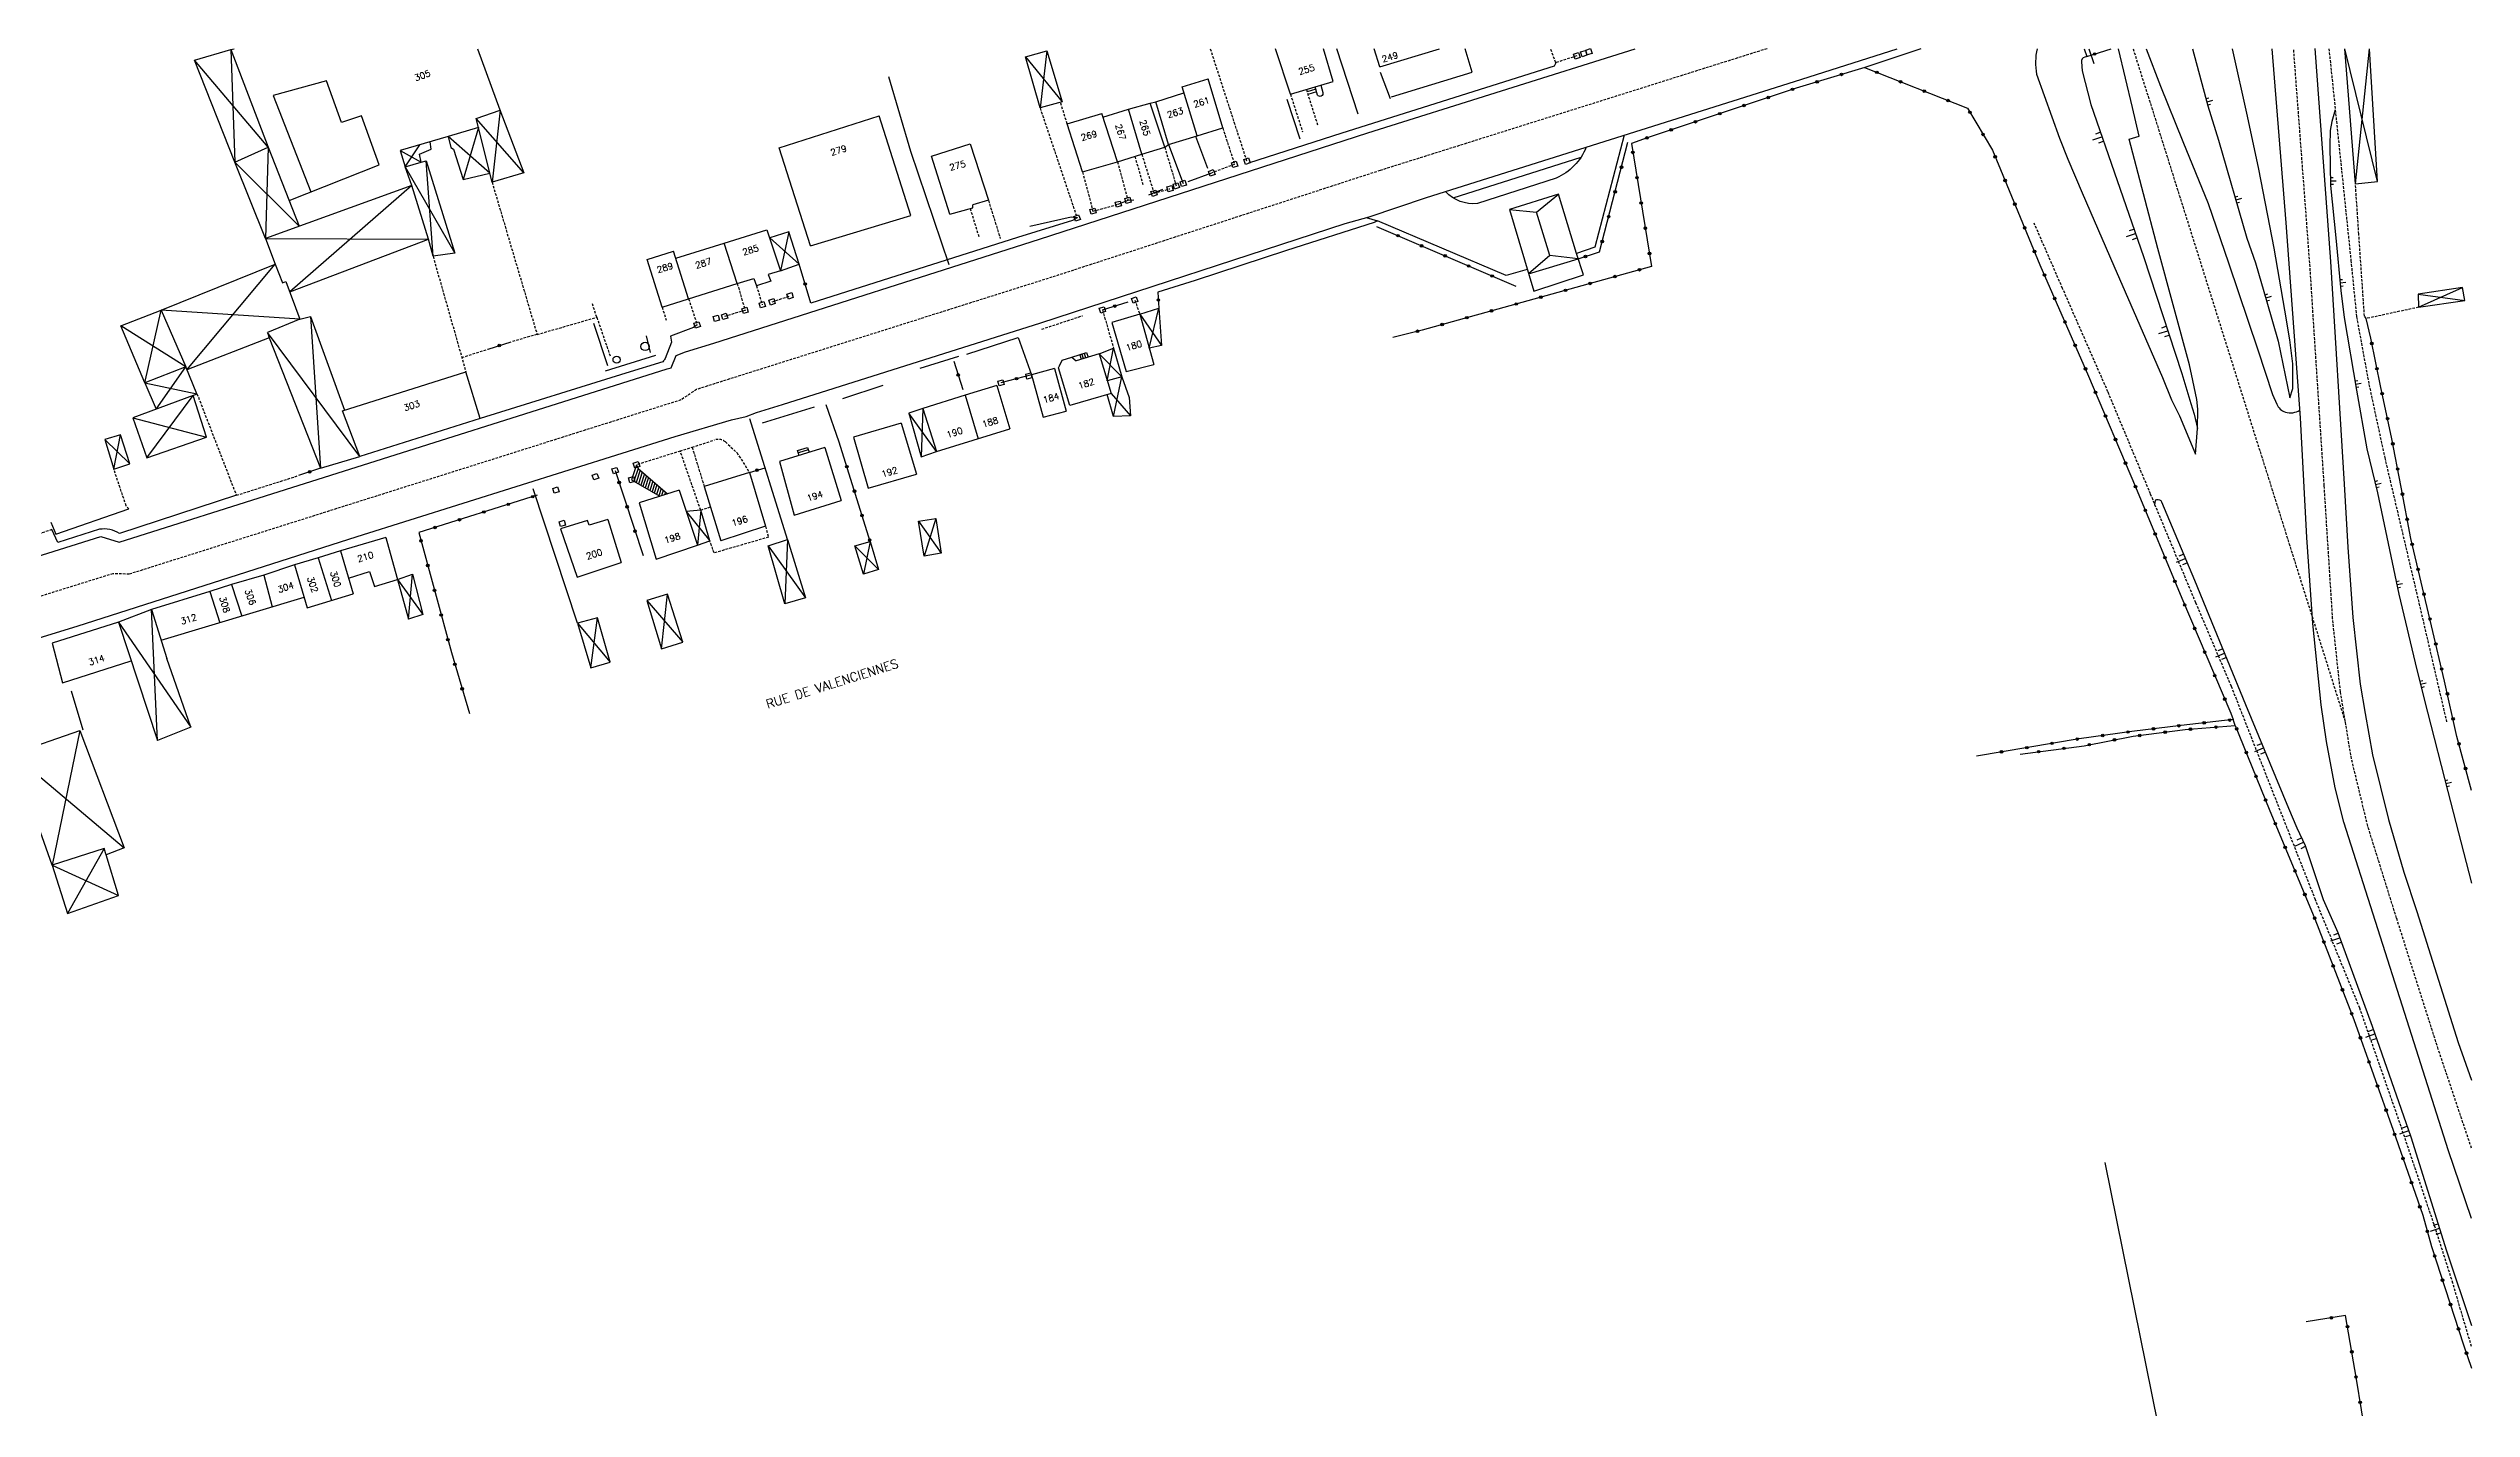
# Model space of a CAD drawing. Header units: millimetres. Extents: x 110000 to 111002, y 124000 to 125000.
# Drawn here: x 110526.7 to 111000, y 124734.5 to 125000 of the extents above; entities that cross this region are included whole.
import ezdxf
from ezdxf.enums import TextEntityAlignment as Align

# ---------------------------------------------------------------- set-up
doc = ezdxf.new("R2010")
doc.units = ezdxf.units.MM
doc.linetypes.add('DASHED', pattern=[0.75, 0.5, -0.25])
doc.layers.get('0').update_dxf_attribs({"linetype": 'CONTINUOUS'})
for name, color, linetype in [('W0001', 6, 'DASHED'), ('W0008', 7, 'CONTINUOUS'), ('W0100', 7, 'CONTINUOUS'), ('W0112', 1, 'DASHED'), ('W0211', 2, 'CONTINUOUS'), ('W0310', 3, 'CONTINUOUS'), ('W0322', 7, 'CONTINUOUS'), ('W0989', 7, 'CONTINUOUS'), ('W0991', 7, 'CONTINUOUS')]:
    doc.layers.add(name, color=color, linetype=linetype)
doc.styles.get("Standard").update_dxf_attribs({"font": 'romans.shx', "width": 0.85})

# ---------------------------------------------------------------- blocks, each defined once
blk = doc.blocks.new('t112o')
at = {"color": 0, "linetype": 'Continuous'}
for p, q in [((-0.5, 0.5), (0.5, 0.5)), ((-0.5, -0.5), (-0.5, 0.5)), ((0.5, 0.5), (0.5, -0.5)), ((0.5, -0.5), (-0.5, -0.5))]:
    blk.add_line(p, q, dxfattribs=at)
blk = doc.blocks.new('t322o')
at = {"color": 0, "linetype": 'Continuous'}
for radius in [0.25, 0.15]:
    blk.add_circle((0, 0), radius, dxfattribs=at)
blk = doc.blocks.new('TP15')
at = {"color": 0}
for p, q in [((-0.29, 0.5), (-0.29, 0)), ((0, 1), (0, 0)), ((0.29, 0.5), (0.29, 0))]:
    blk.add_line(p, q, dxfattribs=at)
blk = doc.blocks.new('HERBE')
at = {"layer": 'W0211', "xscale": 2.824875763733871, "yscale": 1.156193603383144, "zscale": 2.824875763733871}
blk.add_blockref('TP15', (0, 0), dxfattribs=at)
blk = doc.blocks.new('H')
at = {"layer": 'W0211', "xscale": -0.7636870730348164, "yscale": 0.9772476390789961, "zscale": 0.7636870730348164}
blk.add_blockref('HERBE', (0, 0), dxfattribs=at)
blk = doc.blocks.new('HB')
at = {"layer": 'W0211', "xscale": 3.174889739122591, "yscale": 1.848669772341964, "zscale": 3.174889739122591, "rotation": 180}
blk.add_blockref('TP15', (0, 0), dxfattribs=at)

msp = doc.modelspace()

# ---------------------------------------------------------------- linework, layer by layer
at = {"layer": 'W0001'}
for points in [[(110862.38, 125000), (110786.82, 124976.22), (110722.7, 124955.38), (110653.3, 124933.47), (110650.23, 124931.42), (110542.47, 124897.4), (110539.27, 124897.49), (110500, 124885.25)], [(110933.89, 125000), (110975.39, 124868.38)], [(111000, 124785.32), (110993.49, 124804.67), (110985.35, 124830.25), (110979.73, 124848.22), (110976.55, 124861.34), (110974.39, 124874.43), (110972.87, 124888.67), (110971.22, 124914.74), (110968.4, 124958.14), (110965.25, 125000)]]:
    msp.add_lwpolyline(points, dxfattribs=at)
at = {"layer": 'W0008'}
for points in [[(110500, 124893.2), (110536.94, 124904.76), (110540.47, 124903.66), (110572.97, 124913.9), (110647.57, 124937.46), (110648.35, 124937.7), (110649.31, 124940.09), (110651.11, 124940.79), (110656.67, 124942.49), (110720.29, 124962.78), (110784.42, 124983.59), (110836.63, 125000)], [(110500, 124877.32), (110532.31, 124887.25), (110586.97, 124904.76), (110649.11, 124924.25), (110660.13, 124927.55), (110663, 124928.21), (110664.98, 124928.98), (110670.05, 124930.52), (110720.51, 124946.48), (110780.01, 124965.86), (110784.64, 124967.18), (110795.88, 124970.93), (110867.72, 124993.61), (110887.78, 125000)], [(110821.11, 124997.27), (110820.78, 124996.59), (110779.35, 124983.48), (110761.08, 124977.68)], [(110892.4, 125000), (110881.5, 124996.36)], [(110964.53, 124931.86), (110965.09, 124933.67), (110965.09, 124938.48), (110964.53, 124943.14), (110963.56, 124948.92), (110961.47, 124961.04), (110958.47, 124976.5), (110956.24, 124986.81), (110953.31, 125000)], [(111000, 124771.58), (110995.43, 124785.01), (110987.42, 124810.18), (110975.03, 124848.99), (110973.36, 124855.65), (110971.69, 124864.7), (110970.65, 124871.88), (110968.99, 124887.79), (110967.84, 124904.54), (110966.59, 124927.95), (110963.78, 124966.03), (110961.07, 125000)], [(110969.4, 125000.05), (110972.42, 124958.43), (110975.13, 124914.95), (110975.86, 124902.67), (110976.8, 124888.94), (110978.25, 124875.93), (110979.19, 124870.21), (110980.65, 124862.1), (110983.77, 124849.51), (110986.79, 124839.21), (110989.29, 124831.51), (110997.41, 124805.92), (111000, 124798.62)], [(110834.51, 124983.12), (110828.72, 124961.24), (110825.19, 124960.03)], [(110801.08, 124970.86), (110826.05, 124978.83)], [(110727.62, 124966.95), (110726.75, 124966.43), (110715.97, 124963.14), (110675.62, 124950.34)], [(110784.11, 124967.03), (110786.3, 124966.37), (110785.67, 124966.04), (110768.55, 124960.58), (110750.7, 124954.74), (110743.4, 124952.47)], [(110815.56, 124956.89), (110811.42, 124955.73), (110786.3, 124966.37)]]:
    msp.add_lwpolyline(points, dxfattribs=at)
for points in [[(110915.12, 125000, 0.098601), (110915.05, 124995.02), (110919.51, 124982.56), (110921.12, 124978.45), (110923.97, 124971.83), (110930.11, 124957.63), (110939.65, 124935.83), (110941.4, 124931.45), (110942.93, 124928.31), (110946.07, 124920.86), (110946.49, 124925.81), (110946.55, 124929.64), (110946.34, 124931.52), (110945.58, 124935.21), (110944.88, 124938.27), (110938.75, 124960.97), (110933.1, 124982.35), (110935.05, 124982.91), (110933.8, 124988.55), (110931.06, 125000)], [(110936.45, 125000), (110939.24, 124992.66), (110943.63, 124981.86), (110948.57, 124969.75), (110952.55, 124958.19), (110958.26, 124941.19), (110961.12, 124932.49), (110961.96, 124930.61, 0.196759), (110963.63, 124929.01, 0.202659), (110966.48, 124929.43, 3.258855)], [(110827.05, 124980.76, -0.199038), (110821.21, 124974.74), (110805.82, 124969.79, -0.243852), (110799.61, 124972.1, 3.650166)], [(110653.4, 124946.07), (110652.71, 124945.58), (110648.19, 124943.84), (110648.36, 124942.72), (110647.13, 124939.49, -0.112725), (110646.73, 124938.89), (110639.45, 124936.63), (110610.99, 124927.77)], [(110563.39, 124912.8), (110540.56, 124905.32, 0.186938), (110536.65, 124906.16), (110528.53, 124903.57), (110527.38, 124906.11)]]:
    msp.add_lwpolyline(points, format="xyb", dxfattribs=at)
at = {"layer": 'W0100'}
for points in [[(110563.1, 124977.83), (110555.21, 124997.75), (110562.33, 124999.82), (110569.58, 124980.8)], [(110569.58, 124980.8), (110555.21, 124997.75)], [(110562.33, 124999.82), (110562.99, 125000)], [(110562.33, 124999.82), (110563.1, 124977.83)], [(110610.48, 125000), (110614.89, 124988.05), (110619.55, 124975.76), (110613.33, 124973.95), (110610.23, 124986.36), (110614.9, 124988), (110613.33, 124973.95)], [(110717.55, 124998.39), (110721.69, 124999.56), (110724.67, 124989.6), (110720.39, 124988.43), (110717.55, 124998.39), (110724.67, 124989.6)], [(110721.69, 124999.56), (110720.39, 124988.43)], [(110769.28, 124991.12), (110766.37, 125000)], [(110777.63, 124993.61), (110775.73, 125000)], [(110786.73, 124996.47), (110785.66, 125000)], [(110786.73, 124996.47), (110798.41, 125000)], [(110789.01, 124990.63), (110804.8, 124995.42), (110803.4, 125000)], [(110925.25, 125000), (110926.22, 124997.09)], [(110977.32, 124973.62), (110975.24, 125000)], [(110981.62, 124974.06), (110975.24, 125000)], [(110977.32, 124973.62), (110981.62, 124974.06), (110980.08, 125000)], [(110977.32, 124973.62), (110980.08, 125000)], [(110573.71, 124970.35), (110591.32, 124977.31), (110587.83, 124986.88), (110583.95, 124985.59), (110580.97, 124993.74), (110570.61, 124990.89), (110577.96, 124972.03)], [(110748.12, 124992.57), (110753.2, 124994.1)], [(110751.09, 124983.02), (110748.12, 124992.57)], [(110756.07, 124984.52), (110753.2, 124994.1)], [(110769.28, 124991.12), (110777.63, 124993.61)], [(110774.23, 124992.13), (110772.54, 124991.6)], [(110725.69, 124985.3), (110732.42, 124987.36)], [(110735.51, 124977.92), (110732.42, 124987.36)], [(110732.65, 124986.64), (110737.64, 124988.18), (110741.9, 124989.35), (110743, 124989.62), (110748.48, 124991.41)], [(110740.25, 124979.41), (110737.64, 124988.18)], [(110744.73, 124980.78), (110741.9, 124989.35)], [(110745.48, 124981.28), (110743, 124989.62)], [(110774.39, 124991.58), (110772.71, 124991.06)], [(110604.74, 124982.86), (110595.42, 124980.15), (110596.36, 124976.96), (110599.52, 124977.82), (110599.18, 124979.4), (110601.43, 124980.38), (110601.25, 124981.84)], [(110610.67, 124984.6), (110604.74, 124982.86), (110605.27, 124980.68), (110605.8, 124980.41), (110607.71, 124974.44), (110612.88, 124975.73), (110604.74, 124982.86)], [(110610.67, 124984.6), (110607.71, 124974.44)], [(110619.55, 124975.76), (110610.23, 124986.36)], [(110669.39, 124980.67), (110688.94, 124986.88)], [(110695.14, 124967.46), (110688.94, 124986.88)], [(110728.66, 124975.93), (110725.69, 124985.3)], [(110745.48, 124981.28), (110751.09, 124983.02)], [(110751.09, 124983.02), (110756.07, 124984.52)], [(110569.06, 124962.95), (110563.1, 124977.83), (110569.58, 124980.8), (110575.69, 124965.35), (110563.1, 124977.83)], [(110569.58, 124980.8), (110569.06, 124962.95)], [(110595.42, 124980.15), (110599.52, 124977.82)], [(110596.36, 124976.96), (110599.2, 124981.25)], [(110599.52, 124977.82), (110600.49, 124978.09), (110606.08, 124960.11), (110601.81, 124959.46), (110600.9, 124962.82)], [(110601.81, 124959.46), (110600.49, 124978.09)], [(110675.57, 124961.48), (110669.39, 124980.67)], [(110699.16, 124978.99), (110706.71, 124981.4), (110710.28, 124970.41), (110707.22, 124969.49)], [(110702.74, 124967.71), (110699.16, 124978.99)], [(110728.66, 124975.93), (110735.51, 124977.92)], [(110735.51, 124977.92), (110740.25, 124979.41)], [(110740.25, 124979.41), (110744.73, 124980.78)], [(110744.73, 124980.78), (110745.48, 124981.28)], [(110573.82, 124952.5), (110600.9, 124962.82), (110597.67, 124973.3), (110569.06, 124962.95), (110571, 124957.91)], [(110597.67, 124973.3), (110573.82, 124952.5)], [(110597.67, 124973.3), (110596.36, 124976.96), (110606.08, 124960.11)], [(110702.74, 124967.71), (110707.22, 124968.95)], [(110707.22, 124968.95), (110707.22, 124969.49)], [(110826.51, 124955.84), (110825.19, 124960.03), (110821.66, 124971.59), (110812.08, 124968.61), (110816.82, 124952.65), (110826.51, 124955.84)], [(110812.08, 124968.61), (110817.34, 124968.07)], [(110815.8, 124956.07), (110825.52, 124958.97), (110819.95, 124959.6), (110817.34, 124968.07), (110821.66, 124971.59)], [(110649.23, 124959.1), (110658.69, 124962.06), (110667.04, 124964.66), (110669.7, 124956.62), (110667.29, 124955.88), (110667.78, 124954.59), (110665, 124953.72)], [(110669.7, 124956.62), (110673.33, 124957.94), (110671.31, 124964.22), (110667.57, 124963.06), (110673.33, 124957.94)], [(110671.31, 124964.22), (110669.7, 124956.62)], [(110675.57, 124961.48), (110695.14, 124967.46)], [(110727.62, 124966.95), (110726.47, 124967.12), (110718.39, 124965.27)], [(110569.06, 124962.95), (110600.9, 124962.82)], [(110643.67, 124958.85), (110648.8, 124960.46)], [(110646.54, 124949.53), (110643.67, 124958.85)], [(110651.74, 124951.16), (110648.8, 124960.46)], [(110661.24, 124954.14), (110658.69, 124962.06)], [(110819.95, 124959.6), (110815.8, 124956.07)], [(110548.73, 124948.98), (110571, 124957.91), (110572.42, 124954.28), (110573.07, 124954.54), (110575.79, 124947.17), (110569.45, 124944.58), (110569.83, 124943.55), (110553.74, 124937.32), (110571, 124957.91)], [(110651.74, 124951.16), (110661.24, 124954.14)], [(110661.24, 124954.14), (110664.48, 124955.13)], [(110664.48, 124955.13), (110665, 124953.72)], [(110646.54, 124949.53), (110651.74, 124951.16)], [(110739.87, 124948.16), (110743.58, 124949.31), (110744.11, 124942.08), (110741.7, 124941.54), (110743.58, 124949.31)], [(110989.66, 124949.51), (110998.7, 124950.83), (110998.26, 124953.36), (110989.55, 124952.04), (110989.66, 124949.51), (110998.26, 124953.36)], [(110989.55, 124952.04), (110998.7, 124950.83)], [(110545.5, 124934.75), (110540.84, 124945.88), (110548.73, 124948.98), (110553.52, 124937.86), (110540.84, 124945.88)], [(110545.5, 124934.75), (110548.73, 124948.98)], [(110575.79, 124947.17), (110548.73, 124948.98)], [(110569.83, 124943.55), (110579.8, 124918.07), (110587.52, 124920.39), (110569.45, 124944.58)], [(110575.79, 124947.17), (110577.86, 124947.69), (110584.54, 124929.45)], [(110577.86, 124947.69), (110579.8, 124918.07)], [(110739.87, 124948.16), (110734.39, 124946.54)], [(110734.39, 124946.54), (110737.22, 124936.95)], [(110739.87, 124948.16), (110742.6, 124938.31)], [(110739.87, 124948.16), (110744.11, 124942.08)], [(110734.26, 124932.69), (110726.23, 124930.32), (110723.97, 124937.7), (110724.21, 124938.05), (110724.72, 124939.21), (110726.58, 124939.76), (110727.41, 124939.07)], [(110726.58, 124939.76), (110729.48, 124940.68), (110729.75, 124939.79)], [(110731.9, 124940.44), (110727.41, 124939.07)], [(110728.13, 124940.25), (110728.4, 124939.37)], [(110728.54, 124940.38), (110728.81, 124939.5)], [(110728.98, 124940.52), (110729.25, 124939.63)], [(110731.9, 124940.44), (110734.75, 124941.54), (110736.34, 124935.93), (110733.52, 124935.12), (110734.75, 124941.54)], [(110731.9, 124940.44), (110734.26, 124932.69)], [(110731.9, 124940.44), (110736.34, 124935.93)], [(110554.95, 124932.3), (110555.7, 124932.64), (110553.52, 124937.86), (110545.5, 124934.75), (110547.71, 124929.59), (110553.52, 124937.86)], [(110584.1, 124929.31), (110608.23, 124936.91)], [(110610.99, 124927.77), (110608.23, 124936.91)], [(110723.18, 124937.58), (110718.69, 124936.33)], [(110718.69, 124936.33), (110720.99, 124928.05)], [(110723.18, 124937.58), (110725.5, 124929.21)], [(110736.34, 124935.93), (110737.8, 124931.89), (110738.07, 124928.33), (110734.72, 124928.16), (110733.52, 124932.47)], [(110734.72, 124928.16), (110736.34, 124935.93)], [(110737.22, 124936.95), (110742.6, 124938.31)], [(110545.88, 124920.14), (110557.54, 124924.15), (110554.95, 124932.3), (110543.17, 124927.9), (110545.88, 124920.14), (110554.95, 124932.3)], [(110545.5, 124934.75), (110555.7, 124932.64)], [(110705.73, 124932.35), (110697.5, 124929.73)], [(110711.96, 124934.21), (110705.73, 124932.35)], [(110705.73, 124932.35), (110708.28, 124923.84)], [(110711.96, 124934.21), (110714.49, 124925.78)], [(110734.26, 124932.69), (110738.07, 124928.33)], [(110543.17, 124927.9), (110557.54, 124924.15)], [(110587.52, 124920.39), (110584.1, 124929.31)], [(110610.99, 124927.77), (110587.52, 124920.39)], [(110693.27, 124926.87), (110683.92, 124924.13)], [(110693.27, 124926.87), (110696.23, 124916.91)], [(110697.5, 124929.73), (110694.72, 124928.81), (110697.13, 124920.3), (110700.18, 124921.32), (110694.72, 124928.81)], [(110697.5, 124929.73), (110697.13, 124920.3)], [(110697.5, 124929.73), (110700.18, 124921.32)], [(110700.18, 124921.32), (110714.49, 124925.78)], [(110720.99, 124928.05), (110725.5, 124929.21)], [(110539.45, 124917.92), (110542.61, 124918.94), (110540.77, 124924.6), (110537.68, 124923.72), (110539.45, 124917.92), (110540.77, 124924.6)], [(110537.68, 124923.72), (110542.61, 124918.94)], [(110678.31, 124922.14), (110669.47, 124919.4)], [(110673.33, 124920.59), (110673.03, 124921.55), (110674.96, 124922.11), (110675.25, 124921.19)], [(110675.1, 124921.65), (110673.18, 124921.07)], [(110678.31, 124922.14), (110681.53, 124911.79)], [(110683.92, 124924.13), (110686.81, 124914.2)], [(110641.55, 124918.74), (110640.61, 124915.82)], [(110641.86, 124918.05), (110641.06, 124915.56)], [(110642.27, 124917.69), (110641.5, 124915.3)], [(110641.55, 124918.74), (110641.87, 124918.03), (110647.62, 124913.07)], [(110642.68, 124917.33), (110641.94, 124915.05)], [(110643.09, 124916.98), (110642.38, 124914.79)], [(110643.5, 124916.62), (110642.82, 124914.53)], [(110643.91, 124916.27), (110643.27, 124914.27)], [(110644.32, 124915.91), (110643.71, 124914.01)], [(110663.61, 124917.28), (110654.76, 124914.54)], [(110663.61, 124917.28), (110666.73, 124906.74)], [(110669.47, 124919.4), (110672.33, 124908.93)], [(110686.81, 124914.2), (110696.23, 124916.91)], [(110640.61, 124915.83), (110646.13, 124912.6)], [(110649.9, 124913.79), (110642.05, 124911.3)], [(110642.05, 124911.3), (110645.39, 124900.35)], [(110644.73, 124915.56), (110644.15, 124913.75)], [(110645.14, 124915.21), (110644.59, 124913.49)], [(110645.55, 124914.85), (110645.03, 124913.24)], [(110645.97, 124914.5), (110645.48, 124912.98)], [(110646.38, 124914.14), (110645.92, 124912.72)], [(110646.79, 124913.79), (110646.43, 124912.69)], [(110647.2, 124913.43), (110647.02, 124912.88)], [(110649.9, 124913.79), (110653.44, 124903.06)], [(110654.76, 124914.54), (110658.05, 124903.93)], [(110672.33, 124908.93), (110681.53, 124911.79)], [(110632.01, 124907.9), (110626.73, 124906.27), (110629.94, 124896.81), (110638.55, 124899.66)], [(110632.33, 124906.95), (110632.01, 124907.9)], [(110635.94, 124908.07), (110632.33, 124906.95)], [(110635.94, 124908.07), (110638.55, 124899.66)], [(110653.44, 124903.06), (110655.89, 124903.88), (110654.09, 124909.91), (110651.28, 124909.61), (110655.89, 124903.88)], [(110654.09, 124909.91), (110653.44, 124903.06)], [(110666.73, 124906.74), (110658.05, 124903.93)], [(110696.61, 124907.72), (110700, 124908.25), (110701.05, 124901.47), (110697.74, 124900.94), (110696.61, 124907.72), (110701.05, 124901.47)], [(110700, 124908.25), (110697.74, 124900.94)], [(110583.73, 124901.97), (110579.37, 124900.6)], [(110592.58, 124904.58), (110583.73, 124901.97)], [(110583.73, 124901.97), (110586.22, 124893.55)], [(110592.58, 124904.58), (110597, 124888.61)], [(110645.39, 124900.35), (110653.44, 124903.06)], [(110667.27, 124902.95), (110671.06, 124904.17), (110674.58, 124892.8), (110670.52, 124891.58), (110667.27, 124902.95), (110674.58, 124892.8)], [(110671.06, 124904.17), (110670.52, 124891.58)], [(110684.17, 124902.9), (110687.18, 124903.8), (110688.84, 124898.3), (110685.9, 124897.4), (110684.17, 124902.9), (110688.84, 124898.3)], [(110687.18, 124903.8), (110685.9, 124897.4)], [(110568.78, 124897.23), (110562.42, 124895.37)], [(110574.76, 124899.23), (110568.78, 124897.23)], [(110568.78, 124897.23), (110570.42, 124891.01)], [(110579.37, 124900.6), (110574.76, 124899.23)], [(110574.76, 124899.23), (110577.25, 124890.83)], [(110579.37, 124900.6), (110581.98, 124892.27)], [(110585.31, 124896.62), (110589.42, 124897.94), (110590.36, 124894.97), (110594.86, 124896.33)], [(110594.86, 124896.33), (110597.81, 124897.4), (110599.84, 124889.55), (110597, 124888.61), (110597.81, 124897.4)], [(110558.18, 124894), (110546.84, 124890.51)], [(110548.7, 124884.48), (110576.64, 124892.88)], [(110562.42, 124895.37), (110558.18, 124894)], [(110558.18, 124894), (110560.15, 124887.92)], [(110562.42, 124895.37), (110564.45, 124889.22)], [(110577.25, 124890.83), (110586.22, 124893.55)], [(110594.86, 124896.33), (110599.84, 124889.55)], [(110646.42, 124882.79), (110650.62, 124884.14), (110647.64, 124893.48), (110643.58, 124892.26), (110646.42, 124882.79), (110647.64, 124893.48)], [(110643.58, 124892.26), (110650.62, 124884.14)], [(110540.36, 124888.02), (110527.4, 124883.91)], [(110554.48, 124867.5), (110547.98, 124864.93), (110546.84, 124890.51), (110540.36, 124888.02)], [(110540.36, 124888.02), (110547.98, 124864.93)], [(110540.36, 124888.02), (110554.48, 124867.5), (110549.78, 124880.95)], [(110546.84, 124890.51), (110549.78, 124880.95)], [(110632.61, 124879.14), (110636.4, 124880.22), (110633.96, 124888.88), (110630.04, 124887.8), (110632.61, 124879.14), (110633.96, 124888.88)], [(110630.04, 124887.8), (110636.4, 124880.22)], [(110527.4, 124883.91), (110529.43, 124876.16)], [(110529.43, 124876.16), (110542.86, 124880.45)], [(110519.75, 124862.32), (110532.79, 124866.9), (110541.48, 124843.96), (110537.96, 124842.61), (110537.56, 124843.83), (110527.4, 124840.58), (110519.75, 124862.32), (110541.48, 124843.96)], [(110532.79, 124866.9), (110527.4, 124840.58)], [(110527.4, 124840.58), (110530.38, 124831.11), (110540.4, 124834.63), (110537.96, 124842.61)], [(110527.4, 124840.58), (110540.4, 124834.63)], [(110537.56, 124843.83), (110530.38, 124831.11)], [(110941.08, 124722.09), (110939.87, 124725.9), (110928.44, 124782.49)]]:
    msp.add_lwpolyline(points, dxfattribs=at)
msp.add_lwpolyline([(110775.2, 124992.88), (110775.62, 124991.44, -0.849152), (110774.58, 124990.94), (110774.1, 124992.55)], format="xyb", dxfattribs=at)
for centre, radius in [((110637.67, 124939.28), 0.697), ((110643.24, 124941.87), 0.819)]:
    msp.add_circle(centre, radius, dxfattribs=at)
at = {"layer": 'W0112'}
for points in [[(110760.8, 124978.03), (110753.66, 125000)], [(110825.23, 124998.61), (110821.11, 124997.27), (110820.13, 125000)], [(110972.14, 125000), (110976.44, 124958.65), (110977.54, 124947.64), (110979.97, 124934.42), (110983.05, 124920.11), (110989.22, 124893.91), (110992.64, 124879.26), (110995.17, 124868.36)], [(110772.4, 124992.05), (110774.64, 124984.94)], [(110720.39, 124988.43), (110727.62, 124966.95)], [(110725.69, 124985.3), (110724.37, 124989.52)], [(110769.28, 124991.12), (110771.66, 124983.78)], [(110756.07, 124984.52), (110758.38, 124977.41), (110753.92, 124975.76)], [(110735.51, 124977.92), (110737.57, 124970.41)], [(110738.9, 124978.99), (110740.52, 124973.36)], [(110740.25, 124979.41), (110742.65, 124971.78), (110745.74, 124972.67)], [(110744.73, 124980.78), (110746.98, 124973.22)], [(110613.33, 124973.95), (110622.14, 124944.2), (110617.09, 124942.77)], [(110728.66, 124975.93), (110730.7, 124968.28), (110735.65, 124969.65)], [(110989.66, 124949.51), (110979.42, 124947.31), (110979.08, 124947.8), (110977.98, 124963.82), (110977.32, 124973.62)], [(110706.73, 124968.81), (110708.45, 124963.18)], [(110710.28, 124970.41), (110712.62, 124962.93)], [(111000, 124746.58), (110996.35, 124758.94), (110993.17, 124768.97), (110985.99, 124790.28), (110978.16, 124812.67), (110969.52, 124833.81), (110961.53, 124854.04), (110953.11, 124875.46), (110946.14, 124891.8), (110937.29, 124913.06), (110928.97, 124933.02), (110920.12, 124953.19), (110914.56, 124965.93)], [(110601.81, 124959.46), (110608.23, 124936.91)], [(110661.24, 124954.14), (110662.77, 124948.9), (110658.75, 124947.73)], [(110622.14, 124944.2), (110633.79, 124947.56), (110632.88, 124950.4)], [(110646.54, 124949.53), (110647.38, 124946.99)], [(110651.74, 124951.16), (110653.4, 124946.07)], [(110665, 124953.72), (110666.11, 124950.01)], [(110668.03, 124950.57), (110671.55, 124951.74)], [(110738.87, 124950.93), (110739.87, 124948.16)], [(110633.79, 124947.56), (110636.38, 124940.06)], [(110720.73, 124945.23), (110728.65, 124947.87)], [(110732.57, 124949), (110734.75, 124941.54)], [(110607.44, 124939.7), (110612.56, 124941.35)], [(110555.7, 124932.64), (110563.39, 124912.8)], [(110654.09, 124909.91), (110650.09, 124921.43), (110641.55, 124918.74)], [(110650.09, 124921.43), (110652.43, 124922.18), (110654.76, 124914.54)], [(110542.42, 124910.15), (110541.87, 124910.72), (110539.45, 124917.92)], [(110563.39, 124912.8), (110575.51, 124916.65)], [(110654.09, 124909.91), (110656.01, 124910.52)], [(110666.73, 124906.74), (110667.36, 124904.63), (110656.73, 124901.54), (110655.89, 124903.88)], [(110527.38, 124906.11), (110518.54, 124903.11)]]:
    msp.add_lwpolyline(points, dxfattribs=at)
msp.add_lwpolyline([(110652.43, 124922.18), (110656.8, 124923.61, -0.251559), (110658.91, 124923.24), (110661.17, 124921.13), (110663.61, 124917.28)], format="xyb", dxfattribs=at)
at = {"layer": 'W0211'}
for points in [[(110924.83, 124998.48), (110924.44, 124998.37, 0.374331), (110923.8, 124997.41), (110923.94, 124995.67), (110925.61, 124989.09), (110935.9, 124959.45), (110943.39, 124936.59), (110945.19, 124930.7), (110945.79, 124928.61), (110946.49, 124925.81)], [(110938.13, 124911.03), (110938.26, 124911.71, -0.309255), (110938.53, 124911.98, -0.322897), (110939.45, 124911.55), (110945.87, 124896.23), (110948.68, 124889.38), (110955.86, 124871.95), (110964.23, 124851.72), (110965.85, 124847.89), (110967.47, 124844.44), (110971.03, 124833.87), (110973.89, 124827.45), (110980.59, 124809.11), (110988.15, 124787.53), (110995.11, 124765.25), (111000, 124750.68)]]:
    msp.add_lwpolyline(points, format="xyb", dxfattribs=at)
for points in [[(110945.51, 125000), (110948.5, 124988.83), (110950.6, 124982.14), (110956.1, 124962.99), (110957.77, 124958.19), (110960, 124950.6), (110962.23, 124942.87), (110964.53, 124931.86)], [(110973.38, 124988.07), (110972.74, 124985.78), (110972.4, 124984.06), (110972.29, 124981.05), (110972.47, 124973.29), (110973.47, 124963.05), (110974.46, 124952.81), (110975.12, 124947.53), (110977.54, 124933.32), (110979.53, 124921.87), (110981.62, 124913.28), (110985.81, 124893.47), (110989.33, 124878.71), (110991.43, 124870.46), (110995.39, 124854.93), (111000, 124837.09)]]:
    msp.add_lwpolyline(points, dxfattribs=at)
at = {"layer": 'W0310'}
for points in [[(110782.5, 124987.24), (110778.38, 125000)], [(110702.66, 124957.82), (110695.17, 124979.95), (110690.87, 124994.49)], [(110786.79, 124995.41), (110788.74, 124990.31)], [(110768.61, 124990.13), (110771.15, 124982.4)], [(110750.76, 124982.92), (110753.09, 124976.65)], [(110745.48, 124981.28), (110748.35, 124973.7)], [(110749.31, 124974.05), (110753.92, 124975.76)], [(110735.65, 124969.65), (110737.57, 124970.41), (110738.67, 124970.48)], [(110741.62, 124971.44), (110744.37, 124972.6)], [(110633.14, 124946.39), (110635.86, 124938.12)], [(110635.47, 124937.08), (110645.31, 124940.19)], [(110644.27, 124940.7), (110643.5, 124943.94)], [(110696.98, 124937.62), (110704.52, 124939.96)], [(110706.1, 124940.34), (110716.13, 124943.58), (110718.69, 124936.33)], [(110681.15, 124923.16), (110678.59, 124930.47)], [(110681.83, 124931.67), (110689.75, 124934.31)], [(110671.06, 124904.17), (110663.66, 124927.76)], [(110666.15, 124926.93), (110676.33, 124930.09)], [(110630.04, 124887.8), (110621.37, 124914.04)], [(110527.13, 124907.53), (110528.12, 124905.18), (110542.42, 124910.15)], [(110533.49, 124866.96), (110531.19, 124874.54)]]:
    msp.add_lwpolyline(points, dxfattribs=at)
at = {"layer": 'W0322'}
for points in [[(110924.33, 125000), (110924.83, 124998.48), (110929.59, 125000)], [(110881.5, 124996.36), (110868.05, 124992.28), (110838.96, 124982.6), (110835.88, 124981.5), (110839.84, 124957.49), (110795, 124945.05), (110789.27, 124943.62)], [(110881.43, 124996.34), (110901.55, 124988.37), (110906.41, 124980.17), (110907.97, 124976.44), (110915.69, 124957.83), (110925.19, 124936.09), (110934.37, 124914.46), (110943.39, 124892.72), (110952.95, 124870.28), (110953.43, 124868.99), (110943.28, 124867.85), (110933.62, 124866.67), (110923.36, 124865.26), (110903.27, 124861.86)], [(110825.52, 124958.97), (110829.67, 124960.33), (110835.22, 124981.72)], [(110786.07, 124965.31), (110813.29, 124953.64)], [(110675.62, 124950.34), (110673.33, 124957.94)], [(110732.57, 124949), (110737.58, 124950.55)], [(110743.4, 124952.47), (110743.58, 124949.31)], [(111000, 124855.15), (110997.16, 124865.72), (110994.73, 124876.51), (110992.2, 124887.3), (110988.12, 124904.37), (110986.25, 124914.39), (110984.37, 124924.18), (110982.28, 124933.87), (110980.3, 124943.45), (110979.42, 124947.31)], [(110612.56, 124941.35), (110617.09, 124942.77)], [(110703.54, 124938.98), (110705.28, 124933.48)], [(110718.69, 124936.33), (110712.74, 124934.76)], [(110687.18, 124903.8), (110681.15, 124923.16)], [(110579.8, 124918.07), (110575.51, 124916.65)], [(110637.39, 124917.63), (110642.83, 124901.05)], [(110663.61, 124917.28), (110666.67, 124918.16)], [(110622.18, 124912.82), (110599.03, 124905.52), (110605.39, 124882.11), (110608.91, 124870.21)], [(110911.81, 124862.24), (110924.33, 124863.91), (110933.89, 124865.75), (110944.04, 124867.04), (110953.86, 124867.85), (110953.43, 124868.99)], [(110953.86, 124867.85), (110960.5, 124851.51), (110969.41, 124830.09), (110977.03, 124810.45), (110984.69, 124788.82), (110990.47, 124772.26), (110992.2, 124766.11), (110998.46, 124746.91), (111000, 124742.37)], [(111000, 124731.86), (110994.09, 124730.67), (110984.15, 124728.94), (110979.46, 124728.24), (110977.51, 124740.22), (110975.41, 124752.62), (110967.69, 124751.38)]]:
    msp.add_lwpolyline(points, dxfattribs=at)

# ---------------------------------------------------------------- block references
at = {"layer": 'W0112'}
for p, rotation in [((110825.23, 124998.61), 198.9100178139756), ((110826.58, 124999.05), 196.6862730593319), ((110827.59, 124999.41), 197.433589219566), ((110758.38, 124977.41), 107.4607368018255), ((110760.8, 124978.03), 108.9191443159845), ((110745.74, 124972.67), 195.1421215414252), ((110746.98, 124973.22), 106.5172730988343), ((110748.35, 124973.7), 106.9407289140221), ((110753.92, 124975.76), 20.62188701102213), ((110730.7, 124968.28), 14.79666938142108), ((110735.65, 124969.65), 194.5229437009549), ((110737.57, 124970.41), 105.1660765208343), ((110742.65, 124971.78), 17.55761595451921), ((110727.62, 124966.95), 200.2094609487716), ((110662.77, 124948.9), 106.2729542669918), ((110666.11, 124950.01), 106.58699083711), ((110668.03, 124950.57), 18.23175184084467), ((110671.55, 124951.74), 198.6202315411095), ((110732.57, 124949), 15.8999550817864), ((110738.87, 124950.93), 288.9392403199109), ((110653.4, 124946.07), 107.9633077555222), ((110657.15, 124947.36), 15.16095468273721), ((110658.75, 124947.73), 16.49145193437017), ((110712.74, 124934.76), 14.96103734633352), ((110718.19, 124936.08), 193.2299189777386), ((110633.53, 124916.43), 200.5404479193374), ((110637.39, 124917.63), 286.6337606301088), ((110640.61, 124915.83), 15.6624338545005), ((110641.55, 124918.74), 18.19442431660913), ((110625.81, 124913.83), 17.78220220603049), ((110627.06, 124907.3), 286.871530431424)]:
    msp.add_blockref('t112o', p, dxfattribs=dict(at, rotation=rotation))
at = {"layer": 'W0211'}
for name, p, rotation in [('H', (110948.3, 124989.58), 285.0119003085111), ('HB', (110927.79, 124982.81), 289.141303826302), ('H', (110972.45, 124974.13), 271.363901919556), ('H', (110953.97, 124970.41), 286.0405128090262), ('HB', (110934.35, 124963.92), 289.141303826302), ('H', (110974.32, 124954.22), 275.5320804949815), ('H', (110959.8, 124951.28), 286.3738878619187), ('HB', (110940.65, 124944.94), 288.148222399919), ('H', (110977.35, 124934.46), 279.6861296404496), ('H', (110981.24, 124914.85), 283.7009674403677), ('HB', (110944.09, 124900.47), 292.7512916028558), ('H', (110985.42, 124895.29), 281.9303343294312), ('HB', (110951.73, 124881.99), 292.3968438215009), ('H', (110990.06, 124875.84), 284.2271407558488), ('HB', (110959.36, 124863.5), 292.4736943758049), ('H', (110995, 124856.46), 284.3341056413967), ('HB', (110967.16, 124845.09), 295.1330667327799), ('HB', (110974.27, 124826.42), 290.0524833723567), ('HB', (110981.11, 124807.62), 289.3048442365974), ('HB', (110987.72, 124788.75), 289.3048442365974), ('HB', (110993.73, 124769.67), 287.3596310808991)]:
    msp.add_blockref(name, p, dxfattribs=dict(at, rotation=rotation))
at = {"layer": 'W0322'}
for p, rotation in [((110926.37, 124998.97), 17.69325547992462), ((110867.38, 124992.06), 198.4207207802053), ((110872.16, 124993.53), 196.8582609554361), ((110876.95, 124994.98), 196.8582609554361), ((110883.82, 124995.39), 338.3772757398176), ((110888.46, 124993.55), 338.3772757398176), ((110893.11, 124991.71), 338.3772757398176), ((110853.15, 124987.32), 198.4207207802053), ((110857.89, 124988.9), 198.4207207802053), ((110862.64, 124990.48), 198.4207207802053), ((110897.76, 124989.87), 338.3772757398176), ((110902.02, 124987.57), 300.6507958409751), ((110838.92, 124982.58), 199.6388227018391), ((110843.66, 124984.16), 198.4207207802053), ((110848.41, 124985.74), 198.4207207802053), ((110904.57, 124983.27), 300.6507958409751), ((110836.17, 124979.75), 279.384686753696), ((110906.95, 124978.88), 292.8134756467006), ((110833.96, 124976.88), 75.47169207305674), ((110836.98, 124974.81), 279.384686753696), ((110908.88, 124974.27), 292.5304418400191), ((110832.71, 124972.04), 75.47169207305674), ((110837.8, 124969.88), 279.384686753696), ((110910.79, 124969.65), 292.5304418400191), ((110790.31, 124963.49), 336.7906092169034), ((110831.45, 124967.19), 75.47169207305674), ((110838.61, 124964.95), 279.384686753696), ((110912.71, 124965.03), 292.5304418400191), ((110794.91, 124961.52), 336.7906092169034), ((110799.5, 124959.55), 336.7906092169034), ((110826.91, 124959.42), 18.13250993777321), ((110830.2, 124962.35), 75.47169207305674), ((110839.43, 124960.01), 279.384686753696), ((110914.62, 124960.41), 292.5304418400191), ((110674.51, 124954.05), 106.8045570432923), ((110804.1, 124957.58), 336.7906092169034), ((110808.69, 124955.61), 336.7906092169034), ((110827.85, 124954.17), 195.5046241141728), ((110832.67, 124955.5), 195.5046241141728), ((110837.49, 124956.84), 195.5046241141728), ((110916.58, 124955.81), 293.6094762805868), ((110735.01, 124949.75), 17.2019144065459), ((110743.49, 124950.93), 273.2423671798736), ((110808.58, 124948.82), 195.5046241141728), ((110813.4, 124950.16), 195.5046241141728), ((110818.22, 124951.49), 195.5046241141728), ((110823.03, 124952.83), 195.5046241141728), ((110918.58, 124951.23), 293.6094762805868), ((110794.12, 124944.83), 194.0250914978799), ((110798.94, 124946.15), 195.5046241141728), ((110803.76, 124947.48), 195.5046241141728), ((110920.58, 124946.65), 293.6094762805868), ((110614.76, 124942.04), 17.43362101452719), ((110922.58, 124942.07), 293.6094762805868), ((110980.51, 124942.43), 101.6987790725859), ((110704.39, 124936.3), 287.5016075726712), ((110715.79, 124935.57), 194.7705467321039), ((110924.59, 124937.48), 293.6094762805868), ((110981.52, 124937.53), 101.6987790725859), ((110926.55, 124932.89), 292.9910919044586), ((110982.55, 124932.64), 102.1934498759493), ((110928.51, 124928.29), 292.9910919044586), ((110983.6, 124927.75), 102.1934498759493), ((110930.46, 124923.68), 292.9910919044586), ((110984.63, 124922.86), 100.8226221754597), ((110577.71, 124917.38), 198.2628907951725), ((110665.1, 124917.71), 16.11061689377147), ((110682.64, 124918.39), 107.3040033445293), ((110932.41, 124919.08), 292.9910919044586), ((110985.57, 124917.94), 100.8226221754597), ((110616.51, 124911.03), 197.5119473455251), ((110621.28, 124912.54), 197.5119473455251), ((110638.16, 124915.31), 288.166753176819), ((110684.13, 124913.61), 107.3040033445293), ((110934.37, 124914.48), 292.9910919044586), ((110986.5, 124913.03), 100.5902014807699), ((110602.2, 124906.52), 197.5119473455251), ((110606.97, 124908.03), 197.5119473455251), ((110611.74, 124909.53), 197.5119473455251), ((110639.71, 124910.55), 288.166753176819), ((110685.61, 124908.84), 107.3040033445293), ((110936.28, 124909.86), 292.5255165409727), ((110987.42, 124908.12), 100.5902014807699), ((110599.47, 124903.91), 285.2110660415786), ((110641.27, 124905.8), 288.166753176819), ((110687.1, 124904.07), 107.3040033445293), ((110938.2, 124905.24), 292.5255165409727), ((110988.4, 124903.22), 103.4365261670028), ((110600.78, 124899.08), 285.2110660415786), ((110940.11, 124900.62), 292.5255165409727), ((110989.56, 124898.35), 103.4365261670028), ((110602.09, 124894.26), 285.2110660415786), ((110942.03, 124896), 292.5255165409727), ((110990.72, 124893.49), 103.4365261670028), ((110603.4, 124889.43), 285.2110660415786), ((110943.96, 124891.39), 293.0659198734779), ((110991.88, 124888.63), 103.4365261670028), ((110604.71, 124884.61), 285.2110660415786), ((110945.92, 124886.79), 293.0659198734779), ((110993.03, 124883.76), 103.2184873355897), ((110606.08, 124879.8), 286.4729014800486), ((110947.87, 124882.19), 293.0659198734779), ((110994.17, 124878.89), 103.2184873355897), ((110607.5, 124875), 286.4729014800486), ((110949.83, 124877.59), 293.0659198734779), ((110951.79, 124872.99), 293.0659198734779), ((110995.29, 124874.02), 102.6626910591717), ((110947.79, 124868.36), 186.3684072427364), ((110952.76, 124868.91), 186.3684072427364), ((110996.39, 124869.14), 102.6626910591717), ((110918.06, 124864.37), 189.6043083627606), ((110922.99, 124865.2), 189.6043083627606), ((110925.35, 124864.11), 10.86473588523296), ((110927.95, 124865.89), 187.7857104038484), ((110930.26, 124865.05), 10.86473588523296), ((110932.9, 124866.57), 187.7857104038484), ((110935.18, 124865.91), 7.269051457138569), ((110937.86, 124867.19), 187.0010523233633), ((110940.14, 124866.55), 7.269051457138569), ((110942.82, 124867.8), 187.0010523233633), ((110945.11, 124867.13), 4.707649676246727), ((110950.09, 124867.54), 4.707649676246727), ((110954.13, 124867.21), 292.1107641082757), ((110997.55, 124864.28), 105.054546680989), ((110908.2, 124862.7), 189.6043083627606), ((110913.13, 124863.53), 189.6043083627606), ((110915.44, 124862.73), 7.604591540859883), ((110920.4, 124863.39), 7.604591540859883), ((110956.01, 124862.57), 292.1107641082757), ((110998.84, 124859.45), 105.054546680989), ((110957.89, 124857.94), 292.1107641082757), ((110959.77, 124853.31), 292.1107641082757), ((110961.68, 124848.69), 292.5854285103733), ((110963.6, 124844.07), 292.5854285103733), ((110965.52, 124839.45), 292.5854285103733), ((110967.44, 124834.84), 292.5854285103733), ((110969.36, 124830.22), 292.5854285103733), ((110971.17, 124825.56), 291.1904939804803), ((110972.98, 124820.9), 291.1904939804803), ((110974.78, 124816.23), 291.1904939804803), ((110976.59, 124811.57), 291.1904939804803), ((110978.29, 124806.87), 289.5147294429733), ((110979.97, 124802.16), 289.5147294429733), ((110981.64, 124797.45), 289.5147294429733), ((110983.31, 124792.73), 289.5147294429733), ((110984.97, 124788.02), 289.229945181776), ((110986.62, 124783.3), 289.229945181776), ((110988.27, 124778.58), 289.229945181776), ((110989.91, 124773.86), 289.229945181776), ((110991.36, 124769.07), 285.6918704375769), ((110992.79, 124764.28), 288.0617989642128), ((110994.34, 124759.53), 288.0617989642128), ((110995.89, 124754.78), 288.0617989642128), ((110972.62, 124752.18), 189.129712231172), ((110975.77, 124750.48), 99.63165860138567), ((110997.44, 124750.02), 288.0617989642128), ((110976.61, 124745.55), 99.63165860138567), ((110999.01, 124745.28), 288.7402344206301), ((110977.44, 124740.62), 99.63165860138567), ((110978.25, 124735.68), 99.21851714732014)]:
    msp.add_blockref('t322o', p, dxfattribs=dict(at, rotation=rotation))

# ---------------------------------------------------------------- texts
at = {"layer": 'W0989'}
msp.add_text('RUE DE VALENCIENNES', height=1.75, rotation=17.505, dxfattribs=at).set_placement((110679.78, 124876.01), align=Align.MIDDLE)
at = {"layer": 'W0991'}
for s, rotation, p in [('255', 16.6078, (110772.44, 124995.94)), ('249', 16.8083, (110788.74, 124998.38)), ('305', 20.3077, (110599.74, 124994.77)), ('263', 17.268, (110746.77, 124987.5)), ('261', 16.6862, (110751.92, 124989.56)), ('269', 16.2075, (110729.94, 124983.04)), ('267', 287.5119, (110736.13, 124983.72)), ('265', 286.9776, (110740.87, 124984.55)), ('279', 16.9868, (110681.04, 124980.16)), ('275', 15.5119, (110704.27, 124977.18)), ('287', 17.3713, (110654.61, 124958.11)), ('285', 17.0894, (110663.83, 124960.7)), ('289', 17.4405, (110647.13, 124957.24)), ('180', 16.4471, (110738.71, 124942.03)), ('182', 16.9776, (110729.4, 124934.61)), ('303', 17.4476, (110597.65, 124930.3)), ('184', 15.5119, (110722.54, 124931.82)), ('190', 17.6364, (110703.69, 124925.05)), ('188', 16.6862, (110710.63, 124927.08)), ('192', 16.3354, (110690.98, 124917.34)), ('194', 17.2027, (110676.4, 124912.65)), ('196', 17.2027, (110661.7, 124907.79)), ('200', 17.228, (110633.29, 124901.32)), ('198', 17.5989, (110648.55, 124904.45)), ('300', 287.4336, (110582.78, 124896.45)), ('210', 16.464, (110588.6, 124900.78)), ('308', 286.9584, (110561.12, 124891.45)), ('306', 289.6191, (110566.13, 124892.94)), ('304', 18.4207, (110573.03, 124894.83)), ('302', 289.5594, (110578.31, 124895.37)), ('312', 17.0894, (110554.07, 124888.61)), ('314', 17.591, (110536.07, 124880.63))]:
    msp.add_text(s, height=1.25, rotation=rotation, dxfattribs=at).set_placement(p, align=Align.MIDDLE)

doc.saveas('drawing.dxf')
